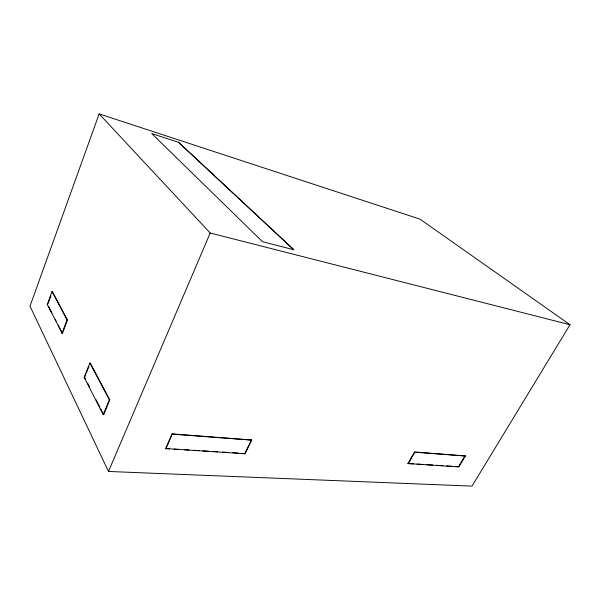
<?xml version="1.0" encoding="UTF-8"?>
<svg xmlns="http://www.w3.org/2000/svg" width="600" height="600" viewBox="0 0 600 600"><rect width="100%" height="100%" fill="white"/><g stroke="black" fill="none" stroke-linecap="round" stroke-linejoin="round"><path stroke-width="0.9" d="M99.157 113.88L30 306.165L108.488 471.457L472.005 486.12L570 324.735L420.045 219.165L99.157 113.88L210.202 233.017L570 324.735M47.25 304.553L52.005 291.585L52.432 291.66L67.477 320.025L62.37 333.502L47.25 304.553L47.678 304.62M47.992 303.757L50.85 295.98M61.927 333.435L67.035 319.95L52.005 291.585M84.172 377.22L89.82 362.985L90.293 363.045L109.808 399.855L103.68 414.69L103.192 414.653L84.172 377.22L85.492 378.938M84.645 377.28L85.642 374.767M86.302 373.087L88.965 366.397M178.597 142.335L151.725 133.575L262.5 241.702L293.79 249.757L178.597 142.335L293.79 249.757M103.192 414.653L109.32 399.803L89.82 362.985M108.488 471.457L210.202 233.017M165.637 448.567L172.245 433.853L251.752 440.077L245.062 453.772L165.637 448.567L169.365 448.8M165.825 448.897L172.245 433.853M245.243 452.655L251.535 439.778M407.955 463.537L414.555 451.957L465.322 455.985L458.812 466.92L407.955 463.537L413.475 463.882M408.195 463.808L414.795 452.22L465.322 455.985M455.805 466.5L458.565 466.665L465.075 455.73M174.023 449.085L178.68 449.377M184.275 449.722L188.933 450.007M193.59 450.3L199.185 450.645M202.913 450.87L208.5 451.215M213.165 451.507L217.822 451.793M222.48 452.085L228.075 452.43M232.733 452.715L238.327 453.06M242.055 453.293L245.062 453.772M417.158 464.107L423.6 464.505M426.36 464.678L432.803 465.075M436.478 465.3L442.92 465.697M446.603 465.93L452.123 466.268M172.44 434.175L251.752 440.077M109.32 399.803L109.808 399.855M67.035 319.95L67.477 320.025M48.517 306.27L51.877 312.87M55.23 319.47L56.07 321.127M58.17 325.252L62.37 333.502M87.608 383.1L89.722 387.255M96.067 399.728L99.877 407.213M100.725 408.87L103.68 414.69"/></g></svg>
